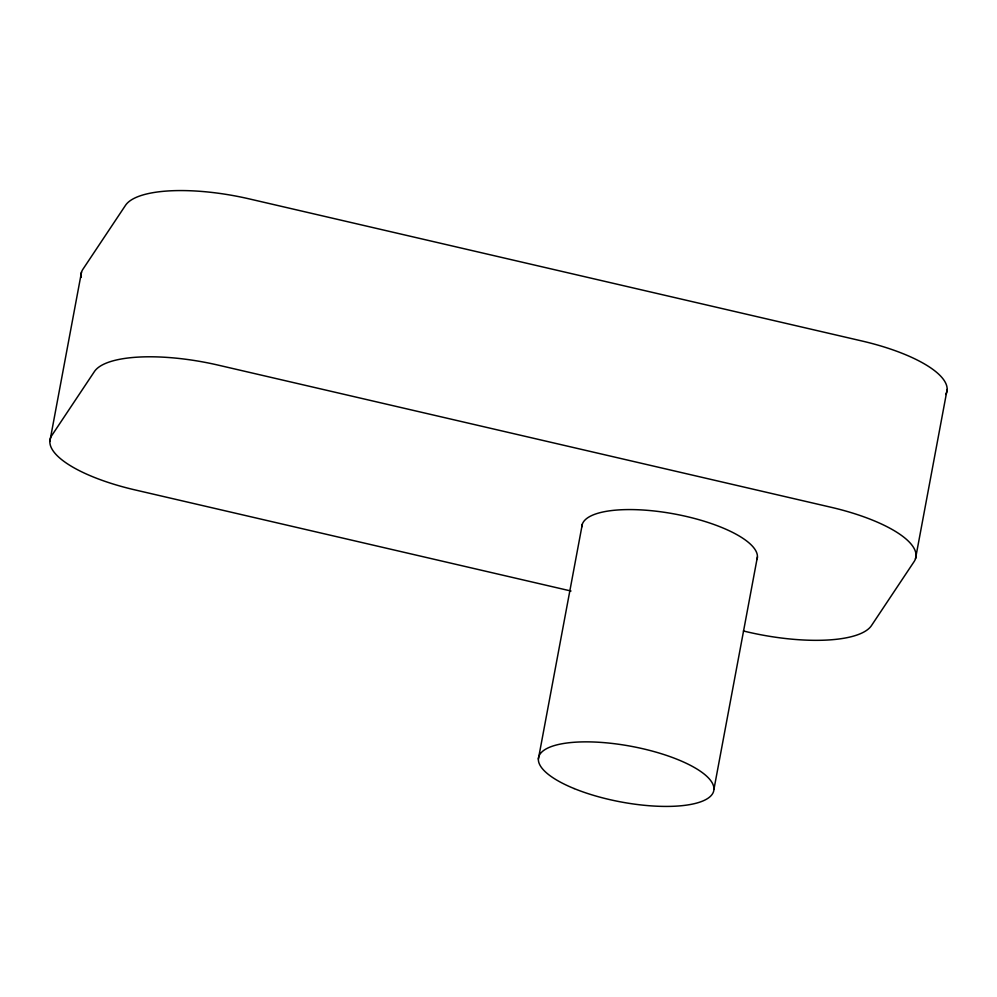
<?xml version="1.0" encoding="UTF-8"?>
<svg xmlns="http://www.w3.org/2000/svg" width="997" height="997" viewBox="0 0 997 997"><rect width="100%" height="100%" fill="white"/><g stroke="black" fill="none" stroke-linecap="round" stroke-linejoin="round"><path stroke-width="1.5" d="M49.85 441.409L81.517 272.081M757.421 556.887L713.952 789.238M947.15 389.491L915.483 558.818M538.368 759.041L582.31 524.235M571.019 591.022L134.919 489.888A106.991 33.948 10.6 0 1 51.819 435.477L94.403 371.569A106.991 33.948 10.6 0 1 218.069 365.101L830.975 507.249A106.991 33.948 10.6 0 1 914.075 561.647L871.49 625.568A106.991 33.948 10.6 0 1 747.825 632.023L743.401 630.989M81.106 277.415A106.991 33.948 10.6 0 1 82.925 269.252L125.51 205.332A106.991 33.948 10.6 0 1 249.175 198.877L862.081 341.024A106.991 33.948 10.6 0 1 945.742 394.5M581.837 526.827A89.169 28.29 10.6 0 1 674.657 514.016A89.169 28.29 10.6 0 1 756.96 559.479M574.147 788.565A89.169 28.29 10.6 0 0 713.416 791.942A89.169 28.29 10.6 0 0 590.909 741.918A89.169 28.29 10.6 0 0 574.147 788.565"/></g></svg>
